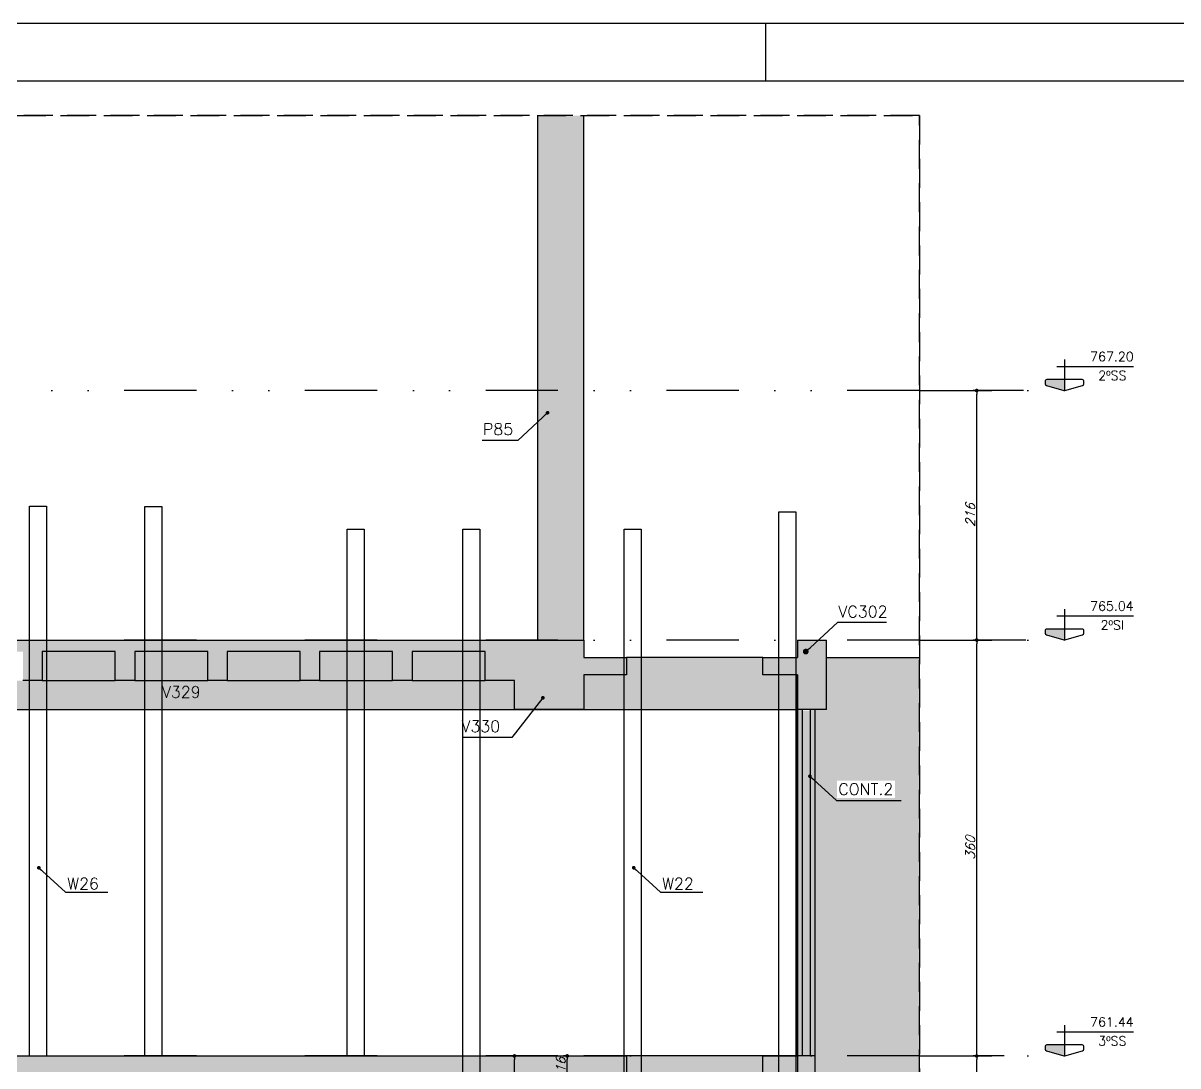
# Model space of a CAD drawing. Header units: millimetres. Extents: x 0 to 7795, y 0 to 4500.
# Drawn here: x 5303 to 6302, y 3597 to 4500 of the extents above; entities that cross this region are included whole.
import ezdxf
from ezdxf import colors
from ezdxf.entities.mleader import LeaderData, LeaderLine
from ezdxf.enums import TextEntityAlignment as Align
from ezdxf.math import Vec2, Vec3

# ---------------------------------------------------------------- set-up
doc = ezdxf.new("R2010")
doc.units = ezdxf.units.MM
doc.header["$LTSCALE"] = 50
doc.linetypes.add('DASHED', pattern=[0.75, 0.5, -0.25])
doc.linetypes.add('DIVIDE2', pattern=[0.625, 0.25, -0.125, 0, -0.125, 0, -0.125])
for name, color, linetype in [('F-AUX', 2, 'Continuous'), ('F-AUX-DET', 2, 'Continuous'), ('F-AUX-RED', 1, 'Continuous'), ('F-CORTE', 4, 'Continuous'), ('F-COTAS', 106, 'Continuous'), ('F-EIXOS-DET', 1, 'Continuous'), ('F-FUNDAÇÃO-VISTA', 253, 'Continuous'), ('F-LEADER', 1, 'Continuous'), ('F-MARGEM', 1, 'Continuous'), ('F-NÍVEL-VISTA', 2, 'Continuous'), ('F-SOLIDO-CORTE', 71, 'Continuous'), ('F-TEXTO', 6, 'Continuous'), ('F-TEXTO-YELLOW', 2, 'Continuous'), ('F-VISTA', 2, 'Continuous'), ('F-VISTA SÓLIDO 1', 254, 'Continuous'), ('F-VISTA SÓLIDO 3', 252, 'Continuous')]:
    doc.layers.add(name, color=color, linetype=linetype)
doc.styles.add('CP-TEXT-INCL', font='simplex.shx', dxfattribs={"oblique": 20})
doc.styles.add('MCP', font='simplex.shx')
doc.styles.get("Standard").update_dxf_attribs({"font": 'txt.shx'})
doc.dimstyles.new('CP-COTAS-50', dxfattribs={"dimscale": 0.64, "dimtxt": 12.5, "dimasz": 5, "dimexe": 5, "dimexo": 5, "dimgap": 2.5, "dimtad": 1, "dimdec": 1, "dimdsep": 46, "dimtxsty": 'CP-TEXT-INCL', "dimblk1": 'DOT', "dimblk2": 'DOT', "dimsah": 1, "dimcen": 9, "dimclrd": 256, "dimclre": 256, "dimclrt": 256, "dimadec": 0, "dimazin": 0, "dimtfac": 1, "dimtdec": 1, "dimtmove": 2, "dimatfit": 3, "dimldrblk": 'DOT', "dimfxl": 5, "dimtolj": 1, "dimarcsym": 0})

# ---------------------------------------------------------------- blocks, each defined once
blk = doc.blocks.new('_DOT')
at = {"color": 0, "linetype": 'ByBlock'}
blk.add_line((-0.5, 0), (-1, 0), dxfattribs=at)
at = {"color": 0, "linetype": 'ByBlock', "const_width": 0.5}
blk.add_lwpolyline([(-0.25, 0, 1), (0.25, 0, 1)], format="xyb", close=True, dxfattribs=at)
blk = doc.blocks.new('A0-2L_900')
at = {"layer": 'F-MARGEM', "color": 2}
blk.add_line((118.9, 90), (118.9, 89), dxfattribs=at)
blk.add_lwpolyline([(155.9, 0), (0, 0), (0, 90), (155.9, 90)], close=True, dxfattribs=at)
at = {"layer": 'F-MARGEM', "color": 7}
blk.add_lwpolyline([(2.5, 89), (154.9, 89), (154.9, 1), (2.5, 1)], close=True, dxfattribs=at)
blk = doc.blocks.new('*D99')
at = {"layer": 'DEFPOINTS', "color": 0, "transparency": 16777216}
for p in [(5727.81, 3605.95), (5744.14, 3605.95), (5744.14, 3299.95)]:
    blk.add_point(p, dxfattribs=at)
at = {"layer": 'F-COTAS', "lineweight": -2, "transparency": 16777216}
for p, q in [((5740.94, 3605.95), (5724.61, 3605.95)), ((5727.81, 3303.15), (5727.81, 3602.75)), ((5740.94, 3299.95), (5724.61, 3299.95))]:
    blk.add_line(p, q, dxfattribs=at)
at = {"layer": 'F-COTAS', "lineweight": -2, "transparency": 16777216, "xscale": 3.2, "yscale": 3.2, "zscale": 3.2}
for p, rotation in [((5727.81, 3605.95), 90), ((5727.81, 3299.95), 270)]:
    blk.add_blockref('_DOT', p, dxfattribs=dict(at, rotation=rotation))
at = {"layer": 'F-COTAS', "transparency": 16777216, "insert": (5722.21, 3452.95), "char_height": 8, "attachment_point": 5, "rotation": 90, "style": 'CP-TEXT-INCL'}
blk.add_mtext('\\A1;306', dxfattribs=at)
blk = doc.blocks.new('*D100')
at = {"layer": 'DEFPOINTS', "color": 0, "transparency": 16777216}
for p in [(5773.52, 3605.95), (5775.85, 3605.95), (5775.85, 3589.95)]:
    blk.add_point(p, dxfattribs=at)
at = {"layer": 'F-COTAS', "lineweight": -2, "transparency": 16777216}
for p, q in [((5772.65, 3605.95), (5770.32, 3605.95)), ((5773.52, 3593.15), (5773.52, 3602.75)), ((5772.65, 3589.95), (5770.32, 3589.95))]:
    blk.add_line(p, q, dxfattribs=at)
at = {"layer": 'F-COTAS', "lineweight": -2, "transparency": 16777216, "xscale": 3.2, "yscale": 3.2, "zscale": 3.2}
for p, rotation in [((5773.52, 3605.95), 90), ((5773.52, 3589.95), 270)]:
    blk.add_blockref('_DOT', p, dxfattribs=dict(at, rotation=rotation))
at = {"layer": 'F-COTAS', "transparency": 16777216, "insert": (5767.92, 3597.95), "char_height": 8, "attachment_point": 5, "rotation": 90, "style": 'CP-TEXT-INCL'}
blk.add_mtext('\\A1;16', dxfattribs=at)
blk = doc.blocks.new('Nível - Vista')
at = {"layer": 'F-NÍVEL-VISTA'}
blk.add_hatch(color=71, dxfattribs=at).paths.add_polyline_path([(0, 0.238), (-0.38, 0.238, 0.414214), (-0.42, 0.198), (-0.42, 0.148, 0.331206), (-0.391, 0.11), (-0.011, 0.002, 0.072993), (0, 0)])
at = {"layer": 'F-NÍVEL-VISTA', "color": 2}
for p, q in [((-0.168, 0.521), (1.493, 0.521)), ((0, 0.67), (0, 0))]:
    blk.add_line(p, q, dxfattribs=at)
blk.add_lwpolyline([(-0.011, 0.002, 0.146769), (0.011, 0.002), (0.391, 0.11, 0.331206), (0.42, 0.148), (0.42, 0.198, 0.414214), (0.38, 0.238), (-0.38, 0.238, 0.414214), (-0.42, 0.198), (-0.42, 0.148, 0.331206), (-0.391, 0.11), (-0.011, 0.002, 0.146769), (0.011, 0.002)], format="xyb", dxfattribs=at)
at = {"layer": 'F-TEXTO', "color": 3, "style": 'MCP'}
for tag, p in [('NÍVEL', (1.026, 0.636)), ('NÍVEL_DETALHE', (1.02, 0.186))]:
    blk.add_attdef(tag, text='', height=0.2, dxfattribs=at).set_placement(p, align=Align.CENTER)
blk = doc.blocks.new('*D101')
at = {"layer": 'DEFPOINTS', "color": 0, "transparency": 16777216}
for p in [(6127.88, 3605.95), (6154.9, 3605.95), (6142.01, 3299.95)]:
    blk.add_point(p, dxfattribs=at)
at = {"layer": 'F-COTAS', "lineweight": -2, "transparency": 16777216}
for p, q in [((6151.7, 3605.95), (6124.68, 3605.95)), ((6127.88, 3303.15), (6127.88, 3602.75)), ((6138.81, 3299.95), (6124.68, 3299.95))]:
    blk.add_line(p, q, dxfattribs=at)
at = {"layer": 'F-COTAS', "lineweight": -2, "transparency": 16777216, "xscale": 3.2, "yscale": 3.2, "zscale": 3.2}
for p, rotation in [((6127.88, 3605.95), 90), ((6127.88, 3299.95), 270)]:
    blk.add_blockref('_DOT', p, dxfattribs=dict(at, rotation=rotation))
at = {"layer": 'F-COTAS', "transparency": 16777216, "insert": (6122.28, 3452.95), "char_height": 8, "attachment_point": 5, "rotation": 90, "style": 'CP-TEXT-INCL'}
blk.add_mtext('\\A1;306', dxfattribs=at)
blk = doc.blocks.new('*D102')
at = {"layer": 'DEFPOINTS', "color": 0, "transparency": 16777216}
for p in [(6127.88, 3965.95), (6173.6, 3965.95), (6154.9, 3605.95)]:
    blk.add_point(p, dxfattribs=at)
at = {"layer": 'F-COTAS', "lineweight": -2, "transparency": 16777216}
for p, q in [((6170.4, 3965.95), (6124.68, 3965.95)), ((6127.88, 3609.15), (6127.88, 3962.75)), ((6151.7, 3605.95), (6124.68, 3605.95))]:
    blk.add_line(p, q, dxfattribs=at)
at = {"layer": 'F-COTAS', "lineweight": -2, "transparency": 16777216, "xscale": 3.2, "yscale": 3.2, "zscale": 3.2}
for p, rotation in [((6127.88, 3965.95), 90), ((6127.88, 3605.95), 270)]:
    blk.add_blockref('_DOT', p, dxfattribs=dict(at, rotation=rotation))
at = {"layer": 'F-COTAS', "transparency": 16777216, "insert": (6122.28, 3785.95), "char_height": 8, "attachment_point": 5, "rotation": 90, "style": 'CP-TEXT-INCL'}
blk.add_mtext('\\A1;360', dxfattribs=at)
blk = doc.blocks.new('*D103')
at = {"layer": 'DEFPOINTS', "color": 0, "transparency": 16777216}
for p in [(6127.88, 4181.95), (6171.62, 4181.95), (6173.6, 3965.95)]:
    blk.add_point(p, dxfattribs=at)
at = {"layer": 'F-COTAS', "lineweight": -2, "transparency": 16777216}
for p, q in [((6168.42, 4181.95), (6124.68, 4181.95)), ((6127.88, 3969.15), (6127.88, 4178.75)), ((6170.4, 3965.95), (6124.68, 3965.95))]:
    blk.add_line(p, q, dxfattribs=at)
at = {"layer": 'F-COTAS', "lineweight": -2, "transparency": 16777216, "xscale": 3.2, "yscale": 3.2, "zscale": 3.2}
for p, rotation in [((6127.88, 4181.95), 90), ((6127.88, 3965.95), 270)]:
    blk.add_blockref('_DOT', p, dxfattribs=dict(at, rotation=rotation))
at = {"layer": 'F-COTAS', "transparency": 16777216, "insert": (6122.28, 4073.95), "char_height": 8, "attachment_point": 5, "rotation": 90, "style": 'CP-TEXT-INCL'}
blk.add_mtext('\\A1;216', dxfattribs=at)

msp = doc.modelspace()

# ---------------------------------------------------------------- hatches: boundary and pattern name
at = {"layer": 'F-AUX'}
h = msp.add_hatch(dxfattribs=at)
h.set_pattern_fill('AR-CONC', color=1, scale=0.05)
h.set_pattern_definition([(50, (-565.0665, 107.151), (9.1092334, -0.796954), [0.9525, -10.4775]), (355, (-565.0665, 107.151), (-1.762171, 9.552842), [0.762, -8.382029]), (100.45144, (-564.307, 107.085), (7.347062, 8.755888), [0.8095, -8.904512]), (46.1842, (-565.067, 109.691), (13.553952, -2.102116), [1.42875, -15.71625]), (96.63556, (-563.937, 109.516), (11.870207, 12.371306), [1.21425, -13.35678]), (351.18415, (-565.067, 109.691), (11.870207, 12.371306), [1.142998, -12.572987]), (21, (-563.7965, 109.056), (7.5807196, -5.11326), [0.9525, -10.4775]), (326, (-563.7965, 109.056), (3.090101, 9.209398), [0.762, -8.382]), (71.45144, (-563.165, 108.63), (10.670821, 4.096138), [0.8095, -8.904497]), (37.5, (-565.0665, 107.1512), (0.1544302, 4.227752), [0, -8.2804, 0, -8.509, 0, -8.41375]), (7.5, (-565.0665, 107.151), (3.340983, 5.0090287), [0, -4.8514, 0, -8.0899, 0, -3.20675]), (327.5, (-567.8986, 107.1512), (6.7795298, -0.2864372), [0, -3.175, 0, -9.906, 0, -13.1445]), (317.5, (-569.1686, 107.151), (7.406459, 1.2713246), [0, -4.1275, 0, -6.5786, 0, -9.3345])])
h.paths.add_polyline_path([(5983.81, 3904.94), (5976.81, 3904.94), (5976.81, 3605.95), (5983.81, 3605.95)])
at = {"layer": 'F-AUX-DET'}
h = msp.add_hatch(dxfattribs=at)
h.set_pattern_fill('EARTH', color=252, scale=5, angle=45)
h.set_pattern_definition([(45, (0, -3807.676), (0, 44.90128), [31.75, -31.75]), (45, (-8.42, -3799.257), (0, 44.90128), [31.75, -31.75]), (45, (-16.838, -3790.838), (0, 44.90128), [31.75, -31.75]), (135, (-16.838, -3785.225), (-44.90128, 0), [31.75, -31.75]), (135, (-8.42, -3776.806), (-44.90128, 0), [31.75, -31.75]), (135, (0, -3768.387), (-44.90128, 0), [31.75, -31.75])])
h.paths.add_polyline_path([(3697.31, 3905.95), (3667.31, 3905.95), (3667.31, 3965.95), (3667.31, 4084.01), (3569.55, 4084.01), (3511.28, 3599.43), (3564.37, 3577.81), (3463.9, 3588.29), (3516.99, 3566.67), (3424.68, 2798.95), (3697.31, 2798.95)])
h.paths.add_polyline_path([(6078.39, 3950.95), (5997.81, 3950.95), (5997.81, 3905.95), (5987.81, 3905.95), (5987.81, 2973.95), (5997.81, 2973.95), (5997.81, 2933.95), (5987.81, 2933.95), (5987.81, 2798.95), (6078.39, 2798.95)])
h.paths.add_polyline_path([(3632.99, 3083.3), (3683.23, 3083.3), (3683.23, 3098.3), (3632.99, 3098.3)], flags=16)
h.paths.add_polyline_path([(3632.99, 3364.14), (3683.23, 3364.14), (3683.23, 3379.14), (3632.99, 3379.14)], flags=16)
h.paths.add_polyline_path([(3632.99, 3716.62), (3683.23, 3716.62), (3683.23, 3731.62), (3632.99, 3731.62)], flags=16)
h.paths.add_polyline_path([(6007.06, 3072.31), (6057.3, 3072.31), (6057.3, 3087.31), (6007.06, 3087.31)], flags=16)
h.paths.add_polyline_path([(6007.06, 3406.09), (6057.3, 3406.09), (6057.3, 3421.09), (6007.06, 3421.09)], flags=16)
h.paths.add_polyline_path([(6007.06, 3829.37), (6057.3, 3829.37), (6057.3, 3844.37), (6007.06, 3844.37)], flags=16)
h.paths.add_polyline_path([(4872.81, 2933.95), (4872.81, 2973.95), (5033.11, 2973.95), (5033.11, 2933.95)], flags=16)
h.paths.add_polyline_path([(5110.81, 2973.95), (5133.11, 2973.95), (5133.11, 2933.95), (5110.81, 2933.95), (5110.81, 2918.95), (5115.81, 2918.95), (5162.6, 2893.95), (5176.14, 2893.95), (5181.31, 2883.95), (5181.31, 2848.95), (4981.31, 2848.95), (4981.31, 2883.95), (4986.49, 2893.95), (5000.03, 2893.95), (5046.81, 2918.95), (5051.81, 2918.95), (5051.81, 2933.95), (5047.81, 2933.95), (5047.81, 2973.95), (5051.81, 2973.95), (5051.81, 2981.95), (3712.31, 2981.95), (3712.31, 2798.95), (5972.81, 2798.95), (5972.81, 2933.95), (5857.23, 2933.95), (5838.23, 2933.95), (5838.23, 2973.95), (5857.23, 2973.95), (5972.81, 2973.95), (5972.81, 2981.95), (5597.81, 2981.95), (5597.81, 2918.95), (5602.81, 2918.95), (5688.31, 2883.95), (5688.31, 2848.95), (5488.31, 2848.95), (5488.31, 2883.95), (5573.81, 2918.95), (5578.81, 2918.95), (5578.81, 2981.95), (5314.31, 2981.95), (5314.31, 2918.95), (5319.31, 2918.95), (5404.81, 2883.95), (5404.81, 2848.95), (5204.81, 2848.95), (5204.81, 2883.95), (5290.31, 2918.95), (5295.31, 2918.95), (5295.31, 2981.95), (5110.81, 2981.95)])
at = {"layer": 'F-SOLIDO-CORTE'}
h = msp.add_hatch(color=256, dxfattribs=at)
h.dxf.hatch_style = 1
h.paths.add_polyline_path([(5070.81, 3589.95), (5080.64, 3589.95), (5110.27, 3589.95), (5135.21, 3589.95), (5290.58, 3589.95), (5295.31, 3589.95), (5295.31, 3557.63), (5295.31, 3299.95), (5295.31, 3256.36), (5295.31, 3062.95), (5276.31, 3043.95), (5135.21, 3043.95), (5110.02, 3043.95), (5089.81, 3043.95), (5070.81, 3062.95), (5070.81, 3097.27), (5070.81, 3299.95), (5070.81, 3381.24)], flags=16)
h.paths.add_polyline_path([(4982.44, 3595.95), (4982.44, 3576.86), (4982.44, 3570.95), (4984.51, 3570.95), (4988.04, 3570.95), (4989.71, 3570.95), (5010.81, 3570.95), (5030.97, 3570.95), (5043.67, 3570.95), (5045.44, 3570.95), (5051.81, 3570.95), (5051.81, 3524.65), (5051.81, 3299.95), (5035.4, 3299.95), (5030.97, 3299.95), (4835.03, 3299.95), (4486.28, 3299.95), (4471.97, 3299.95), (4453.44, 3299.95), (4434.9, 3299.95), (4423.9, 3299.95), (4422.17, 3299.95), (4416.58, 3299.95), (4396.42, 3299.95), (4388.5, 3299.95), (4378.32, 3299.95), (4367.83, 3299.95), (4359.05, 3299.95), (4353.46, 3299.95), (4132.31, 3299.95), (4116.6, 3299.95), (3784.58, 3299.95), (3780.38, 3299.95), (3744.15, 3299.95), (3720.21, 3299.95), (3712.31, 3299.95), (3712.31, 3381.24), (3712.31, 3570.95), (3720.21, 3570.95), (3744.15, 3570.95), (3759.81, 3570.95), (3796.66, 3570.95), (3799.19, 3570.95), (3799.19, 3590.03), (3799.19, 3595.95), (3862.44, 3595.95), (3862.44, 3576.86), (3862.44, 3570.95), (3873.94, 3570.95), (3879.19, 3570.95), (3879.19, 3590.03), (3879.19, 3595.95), (3942.44, 3595.95), (3942.44, 3576.86), (3942.44, 3570.95), (3944.73, 3570.95), (3956.97, 3570.95), (3959.19, 3570.95), (3959.19, 3590.03), (3959.19, 3595.95), (4022.44, 3595.95), (4022.44, 3576.86), (4022.44, 3570.95), (4024.01, 3570.95), (4033.94, 3570.95), (4036.97, 3570.95), (4039.19, 3570.95), (4039.19, 3590.03), (4039.19, 3595.95), (4102.44, 3595.95), (4102.44, 3576.86), (4102.44, 3570.95), (4104.05, 3570.95), (4113.94, 3570.95), (4116.97, 3570.95), (4119.19, 3570.95), (4119.19, 3590.03), (4119.19, 3595.95), (4132.31, 3595.95), (4182.44, 3595.95), (4182.44, 3576.86), (4182.44, 3570.95), (4184.76, 3570.95), (4188.67, 3570.95), (4193.34, 3570.95), (4196.97, 3570.95), (4199.19, 3570.95), (4199.19, 3590.03), (4199.19, 3595.95), (4262.44, 3595.95), (4262.44, 3576.86), (4262.44, 3570.95), (4264.18, 3570.95), (4268.86, 3570.95), (4279.19, 3570.95), (4279.19, 3590.03), (4279.19, 3595.95), (4342.44, 3595.95), (4342.44, 3576.86), (4342.44, 3570.95), (4345.55, 3570.95), (4347.45, 3570.95), (4353.46, 3570.95), (4359.19, 3570.95), (4359.19, 3590.03), (4359.19, 3595.95), (4367.83, 3595.95), (4378.32, 3595.95), (4388.5, 3595.95), (4396.42, 3595.95), (4416.58, 3595.95), (4422.44, 3595.95), (4422.44, 3576.86), (4422.44, 3570.95), (4425.32, 3570.95), (4426.89, 3570.95), (4428.67, 3570.95), (4439.19, 3570.95), (4439.19, 3590.03), (4439.19, 3595.95), (4453.44, 3595.95), (4471.97, 3595.95), (4486.28, 3595.95), (4502.44, 3595.95), (4502.44, 3576.86), (4502.44, 3570.95), (4504.35, 3570.95), (4505.85, 3570.95), (4508.67, 3570.95), (4519.19, 3570.95), (4519.19, 3590.03), (4519.19, 3595.95), (4582.44, 3595.95), (4582.44, 3576.86), (4582.44, 3570.95), (4584.89, 3570.95), (4599.19, 3570.95), (4599.19, 3590.03), (4599.19, 3595.95), (4662.44, 3595.95), (4662.44, 3576.86), (4662.44, 3570.95), (4664.42, 3570.95), (4679.19, 3570.95), (4679.19, 3590.03), (4679.19, 3595.95), (4742.44, 3595.95), (4742.44, 3576.86), (4742.44, 3570.95), (4744.42, 3570.95), (4759.19, 3570.95), (4759.19, 3590.03), (4759.19, 3595.95), (4822.44, 3595.95), (4822.44, 3576.86), (4822.44, 3570.95), (4824.51, 3570.95), (4839.19, 3570.95), (4839.19, 3590.03), (4839.19, 3595.95), (4902.44, 3595.95), (4902.44, 3576.86), (4902.44, 3570.95), (4904.42, 3570.95), (4919.19, 3570.95), (4919.19, 3590.03), (4919.19, 3595.95)], flags=16)
h.paths.add_polyline_path([(5314.31, 3589.95), (5324.89, 3589.95), (5327.59, 3589.95), (5404.81, 3589.95), (5431.36, 3589.95), (5578.81, 3589.95), (5578.81, 3563.15), (5578.81, 3299.95), (5578.81, 3261.34), (5578.81, 3062.95), (5559.81, 3043.95), (5552.26, 3043.95), (5475.05, 3043.95), (5461.77, 3043.95), (5333.31, 3043.95), (5314.31, 3062.95), (5314.31, 3067.53), (5314.31, 3299.95), (5314.31, 3348.27)], flags=16)
h.paths.add_polyline_path([(3712.31, 3605.95), (3712.31, 3264.95), (3744.15, 3264.95), (3759.81, 3264.95), (3791.92, 3264.95), (3799.19, 3264.95), (3799.19, 3284.03), (3799.19, 3289.95), (3862.44, 3289.95), (3862.44, 3270.86), (3862.44, 3264.95), (3869.97, 3264.95), (3879.19, 3264.95), (3879.19, 3284.03), (3879.19, 3289.95), (3942.44, 3289.95), (3942.44, 3270.86), (3942.44, 3264.95), (3943.94, 3264.95), (3959.19, 3264.95), (3959.19, 3284.03), (3959.19, 3289.95), (4022.44, 3289.95), (4022.44, 3270.86), (4022.44, 3264.95), (4023.95, 3264.95), (4039.19, 3264.95), (4039.19, 3284.03), (4039.19, 3289.95), (4102.44, 3289.95), (4102.44, 3270.86), (4102.44, 3264.95), (4104.01, 3264.95), (4119.19, 3264.95), (4119.19, 3284.03), (4119.19, 3289.95), (4132.31, 3289.95), (4182.44, 3289.95), (4182.44, 3270.86), (4182.44, 3264.95), (4183.95, 3264.95), (4199.19, 3264.95), (4199.19, 3284.03), (4199.19, 3289.95), (4262.44, 3289.95), (4262.44, 3270.86), (4262.44, 3264.95), (4264.01, 3264.95), (4279.19, 3264.95), (4279.19, 3284.03), (4279.19, 3289.95), (4342.44, 3289.95), (4342.44, 3270.86), (4342.44, 3264.95), (4344.88, 3264.95), (4347.45, 3264.95), (4353.46, 3264.95), (4359.19, 3264.95), (4359.19, 3284.03), (4359.19, 3289.95), (4367.83, 3289.95), (4378.32, 3289.95), (4388.5, 3289.95), (4396.42, 3289.95), (4416.58, 3289.95), (4422.44, 3289.95), (4422.44, 3270.86), (4422.44, 3264.95), (4425.32, 3264.95), (4433.77, 3264.95), (4439.19, 3264.95), (4439.19, 3284.03), (4439.19, 3289.95), (4453.44, 3289.95), (4471.97, 3289.95), (4486.28, 3289.95), (4502.44, 3289.95), (4502.44, 3270.86), (4502.44, 3264.95), (4504.26, 3264.95), (4519.19, 3264.95), (4519.19, 3284.03), (4519.19, 3289.95), (4582.44, 3289.95), (4582.44, 3270.86), (4582.44, 3264.95), (4584.13, 3264.95), (4599.19, 3264.95), (4599.19, 3284.03), (4599.19, 3289.95), (4662.44, 3289.95), (4662.44, 3270.86), (4662.44, 3264.95), (4664.13, 3264.95), (4679.19, 3264.95), (4679.19, 3284.03), (4679.19, 3289.95), (4742.44, 3289.95), (4742.44, 3270.86), (4742.44, 3264.95), (4744.01, 3264.95), (4759.19, 3264.95), (4759.19, 3284.03), (4759.19, 3289.95), (4822.44, 3289.95), (4822.44, 3270.86), (4822.44, 3264.95), (4824.07, 3264.95), (4839.19, 3264.95), (4839.19, 3284.03), (4839.19, 3289.95), (4902.44, 3289.95), (4902.44, 3270.86), (4902.46, 3264.95), (4904.27, 3264.95), (4919.19, 3264.95), (4919.19, 3284.03), (4919.19, 3289.95), (4982.44, 3289.95), (4982.44, 3270.86), (4982.44, 3264.95), (4984.27, 3264.95), (4987.28, 3264.95), (4989.71, 3264.95), (5010.81, 3264.95), (5030.97, 3264.95), (5035.4, 3264.95), (5051.81, 3264.95), (5051.81, 3226.62), (5051.81, 3023.95), (5065.77, 3023.95), (5070.81, 3023.95), (5080.64, 3023.95), (5110.27, 3023.95), (5135.21, 3023.95), (5290.58, 3023.95), (5295.31, 3023.95), (5311.31, 3023.95), (5314.31, 3023.95), (5461.77, 3023.95), (5475.05, 3023.95), (5552.26, 3023.95), (5578.81, 3023.95), (5597.81, 3023.95), (5597.81, 3062.55), (5597.81, 3283.95), (5615.51, 3283.95), (5624.1, 3283.95), (5643.08, 3283.95), (5815.94, 3283.95), (5824.81, 3283.95), (5824.81, 3286.18), (5824.81, 3299.95), (5815.94, 3299.95), (5643.08, 3299.95), (5624.1, 3299.95), (5615.51, 3299.95), (5597.81, 3299.95), (5597.81, 3342.74), (5597.81, 3589.95), (5615.51, 3589.95), (5624.1, 3589.95), (5643.08, 3589.95), (5815.94, 3589.95), (5818.84, 3589.95), (5824.81, 3589.95), (5824.81, 3592.18), (5824.81, 3605.95), (5818.84, 3605.95), (5815.94, 3605.95), (5643.08, 3605.95), (5624.1, 3605.95), (5615.51, 3605.95), (5597.81, 3605.95), (5595.16, 3605.95), (5578.81, 3605.95), (5431.36, 3605.95), (5404.81, 3605.95), (5327.59, 3605.95), (5324.89, 3605.95), (5314.31, 3605.95), (5311.31, 3605.95), (5295.31, 3605.95), (5290.58, 3605.95), (5135.21, 3605.95), (5110.02, 3605.95), (5080.64, 3605.95), (5070.81, 3605.95), (5065.77, 3605.95), (5051.81, 3605.95), (5043.67, 3605.95), (5030.97, 3605.95), (4835.03, 3605.95), (4486.28, 3605.95), (4471.97, 3605.95), (4453.44, 3605.95), (4434.9, 3605.95), (4422.17, 3605.95), (4416.58, 3605.95), (4396.42, 3605.95), (4388.5, 3605.95), (4378.32, 3605.95), (4367.83, 3605.95), (4359.05, 3605.95), (4353.46, 3605.95), (4132.31, 3605.95), (4116.6, 3605.95), (3784.58, 3605.95), (3780.38, 3605.95), (3744.15, 3605.95)])
h.paths.add_polyline_path([(3712.31, 3965.95), (3712.31, 3930.95), (3741.54, 3930.95), (3799.19, 3930.95), (3799.19, 3950.04), (3799.19, 3955.95), (3862.44, 3955.95), (3862.44, 3936.86), (3862.44, 3930.95), (3872.06, 3930.95), (3879.19, 3930.95), (3879.19, 3950.04), (3879.19, 3955.95), (3942.44, 3955.95), (3942.44, 3936.86), (3942.44, 3930.95), (3955.87, 3930.95), (3959.19, 3930.95), (3959.19, 3950.04), (3959.19, 3955.95), (4022.44, 3955.95), (4022.44, 3936.86), (4022.44, 3930.95), (4029.25, 3930.95), (4032.06, 3930.95), (4035.87, 3930.95), (4039.19, 3930.95), (4039.19, 3950.04), (4039.19, 3955.95), (4056.02, 3955.95), (4073.05, 3955.95), (4088.36, 3955.95), (4102.44, 3955.95), (4102.44, 3936.86), (4102.44, 3930.95), (4112.06, 3930.95), (4115.87, 3930.95), (4119.19, 3930.95), (4119.19, 3950.04), (4119.19, 3955.95), (4182.44, 3955.95), (4182.44, 3936.86), (4182.44, 3930.95), (4184.72, 3930.95), (4199.19, 3930.95), (4199.19, 3950.04), (4199.19, 3955.95), (4262.44, 3955.95), (4262.44, 3936.86), (4262.44, 3930.95), (4267.69, 3930.95), (4279.19, 3930.95), (4279.19, 3950.04), (4279.19, 3955.95), (4342.44, 3955.95), (4342.44, 3936.86), (4342.44, 3930.95), (4346.33, 3930.95), (4349.81, 3930.95), (4357.81, 3930.95), (4357.81, 3905.95), (4363.18, 3905.95), (4370.51, 3905.95), (4379.43, 3905.95), (4388.12, 3905.95), (4405.11, 3905.95), (4413.64, 3905.95), (4417.81, 3905.95), (4417.81, 3930.95), (4421.74, 3930.95), (4425.42, 3930.95), (4439.19, 3930.95), (4439.19, 3950.04), (4439.19, 3955.95), (4444.22, 3955.95), (4468.74, 3955.95), (4502.44, 3955.95), (4502.44, 3936.86), (4502.44, 3930.95), (4504.54, 3930.95), (4506.91, 3930.95), (4519.19, 3930.95), (4519.19, 3950.04), (4519.19, 3955.95), (4582.44, 3955.95), (4582.44, 3936.86), (4582.44, 3930.95), (4584.04, 3930.95), (4599.19, 3930.95), (4599.19, 3950.04), (4599.19, 3955.95), (4662.44, 3955.95), (4662.44, 3936.86), (4662.44, 3930.95), (4679.19, 3930.95), (4679.19, 3950.04), (4679.19, 3955.95), (4742.44, 3955.95), (4742.44, 3936.86), (4742.44, 3930.95), (4759.19, 3930.95), (4759.19, 3950.04), (4759.19, 3955.95), (4764.14, 3955.95), (4822.44, 3955.95), (4822.44, 3936.86), (4822.44, 3930.95), (4839.19, 3930.95), (4839.19, 3950.04), (4839.19, 3955.95), (4902.44, 3955.95), (4902.44, 3936.86), (4902.44, 3930.95), (4905.89, 3930.95), (4919.19, 3930.95), (4919.19, 3950.04), (4919.19, 3955.95), (4982.44, 3955.95), (4982.44, 3936.86), (4982.44, 3930.95), (4986.91, 3930.95), (5002.3, 3930.95), (5004.8, 3930.95), (5033.88, 3930.95), (5037.81, 3930.95), (5037.81, 3905.95), (5043.18, 3905.95), (5050.51, 3905.95), (5059.43, 3905.95), (5068.12, 3905.95), (5085.11, 3905.95), (5093.64, 3905.95), (5097.81, 3905.95), (5097.81, 3930.95), (5103.22, 3930.95), (5113.69, 3930.95), (5154.71, 3930.95), (5159.19, 3930.95), (5159.19, 3950.04), (5159.19, 3955.95), (5196.23, 3955.95), (5222.44, 3955.95), (5222.44, 3936.86), (5222.44, 3930.95), (5239.19, 3930.95), (5239.19, 3950.04), (5239.19, 3955.95), (5302.44, 3955.95), (5302.44, 3936.86), (5302.44, 3930.95), (5319.19, 3930.95), (5319.19, 3950.04), (5319.19, 3955.95), (5382.44, 3955.95), (5382.44, 3936.86), (5382.44, 3930.95), (5399.19, 3930.95), (5399.19, 3950.04), (5399.19, 3955.95), (5462.44, 3955.95), (5462.44, 3936.86), (5462.44, 3930.95), (5479.19, 3930.95), (5479.19, 3950.04), (5479.19, 3955.95), (5542.44, 3955.95), (5542.44, 3936.86), (5542.44, 3930.95), (5544.14, 3930.95), (5559.19, 3930.95), (5559.19, 3950.04), (5559.19, 3955.95), (5622.44, 3955.95), (5622.44, 3936.86), (5622.44, 3930.95), (5624.14, 3930.95), (5639.19, 3930.95), (5639.19, 3950.04), (5639.19, 3955.95), (5702.44, 3955.95), (5702.44, 3936.86), (5702.44, 3930.95), (5705.16, 3930.95), (5715.3, 3930.95), (5727.81, 3930.95), (5727.81, 3905.95), (5773.49, 3905.95), (5787.81, 3905.95), (5787.81, 3920.28), (5787.81, 3935.95), (5792.99, 3935.95), (5824.81, 3935.95), (5824.81, 3938.05), (5824.81, 3950.95), (5792.99, 3950.95), (5787.81, 3950.95), (5787.81, 3965.95), (5773.49, 3965.95), (5727.81, 3965.95), (5481.27, 3965.95), (5469.09, 3965.95), (5196.23, 3965.95), (5109.88, 3965.95), (5106.77, 3965.95), (5101.74, 3965.95), (5097.81, 3965.95), (5092.44, 3965.95), (5085.11, 3965.95), (5068.12, 3965.95), (5059.43, 3965.95), (5050.51, 3965.95), (5043.18, 3965.95), (5037.81, 3965.95), (5033.88, 3965.95), (4764.14, 3965.95), (4747.73, 3965.95), (4468.06, 3965.95), (4444.22, 3965.95), (4441.1, 3965.95), (4421.74, 3965.95), (4417.81, 3965.95), (4412.44, 3965.95), (4405.11, 3965.95), (4388.12, 3965.95), (4379.43, 3965.95), (4370.51, 3965.95), (4363.18, 3965.95), (4357.81, 3965.95), (4088.36, 3965.95), (4073.05, 3965.95), (4056.02, 3965.95), (3862.51, 3965.95), (3799.63, 3965.95)])
h = msp.add_hatch(color=256, dxfattribs=at)
h.dxf.hatch_style = 1
h.paths.add_polyline_path([(5997.81, 3965.95), (5972.81, 3965.95), (5972.81, 3950.95), (5947.35, 3950.95), (5942.81, 3950.95), (5942.81, 3948.85), (5942.81, 3935.95), (5947.35, 3935.95), (5972.81, 3935.95), (5972.81, 3905.95), (5997.81, 3905.95)])
h = msp.add_hatch(color=256, dxfattribs=at)
h.dxf.hatch_style = 1
h.paths.add_polyline_path([(5976.81, 3920.95), (5972.81, 3920.95), (5972.81, 3605.95), (5976.81, 3605.95)])
h = msp.add_hatch(color=256, dxfattribs=at)
h.dxf.hatch_style = 1
h.paths.add_polyline_path([(5987.81, 3920.95), (5983.81, 3920.95), (5983.81, 3605.95), (5987.81, 3605.95)])
h = msp.add_hatch(color=256, dxfattribs=at)
h.dxf.hatch_style = 1
h.paths.add_polyline_path([(5972.81, 3605.95), (5947.35, 3605.95), (5942.81, 3605.95), (5942.81, 3601.05), (5942.81, 3570.95), (5947.35, 3570.95), (5972.81, 3570.95)])
h = msp.add_hatch(color=256, dxfattribs=at)
h.dxf.hatch_style = 1
h.paths.add_polyline_path([(5987.81, 3605.95), (5972.81, 3605.95), (5972.81, 3553.95), (5976.81, 3553.95), (5987.81, 3553.95)])
at = {"layer": 'F-VISTA SÓLIDO 1'}
h = msp.add_hatch(color=256, dxfattribs=at)
h.dxf.hatch_style = 1
h.paths.add_polyline_path([(5787.81, 4420), (5747.81, 4420), (5747.81, 4181.95), (5747.81, 3965.95), (5773.49, 3965.95), (5787.81, 3965.95), (5787.81, 4181.95)])
h = msp.add_hatch(color=256, dxfattribs=at)
h.dxf.hatch_style = 1
h.paths.add_polyline_path([(5942.81, 3948.85), (5942.81, 3950.95), (5824.81, 3950.95), (5824.81, 3938.05), (5824.81, 3935.95), (5792.99, 3935.95), (5787.81, 3935.95), (5787.81, 3930.95), (5972.81, 3930.95), (5972.81, 3935.95), (5947.35, 3935.95), (5942.81, 3935.95)])
h = msp.add_hatch(color=256, dxfattribs=at)
h.dxf.hatch_style = 1
h.paths.add_polyline_path([(5727.81, 3930.95), (5097.81, 3930.95), (5097.81, 3905.95), (5727.81, 3905.95)])
h = msp.add_hatch(color=256, dxfattribs=at)
h.dxf.hatch_style = 1
h.paths.add_polyline_path([(5972.81, 3930.95), (5787.81, 3930.95), (5787.81, 3920.28), (5787.81, 3905.95), (5972.81, 3905.95)])
at = {"layer": 'F-VISTA SÓLIDO 3'}
h = msp.add_hatch(color=256, dxfattribs=at)
h.dxf.hatch_style = 1
h.paths.add_polyline_path([(5382.44, 3936.86), (5382.44, 3955.95), (5319.19, 3955.95), (5319.19, 3950.04), (5319.19, 3930.95), (5382.44, 3930.95)])
h = msp.add_hatch(color=256, dxfattribs=at)
h.dxf.hatch_style = 1
h.paths.add_polyline_path([(5462.44, 3955.95), (5399.19, 3955.95), (5399.19, 3950.04), (5399.19, 3930.95), (5462.44, 3930.95), (5462.44, 3936.86)])
h = msp.add_hatch(color=256, dxfattribs=at)
h.dxf.hatch_style = 1
h.paths.add_polyline_path([(5542.44, 3955.95), (5479.19, 3955.95), (5479.19, 3950.04), (5479.19, 3930.95), (5542.44, 3930.95), (5542.44, 3936.86)])
h = msp.add_hatch(color=256, dxfattribs=at)
h.dxf.hatch_style = 1
h.paths.add_polyline_path([(5622.44, 3955.95), (5559.19, 3955.95), (5559.19, 3950.04), (5559.19, 3930.95), (5622.44, 3930.95), (5622.44, 3936.86)])
h = msp.add_hatch(color=256, dxfattribs=at)
h.dxf.hatch_style = 1
h.paths.add_polyline_path([(5702.44, 3955.95), (5639.19, 3955.95), (5639.19, 3950.04), (5639.19, 3930.95), (5702.44, 3930.95), (5702.44, 3936.86)])
h = msp.add_hatch(color=256, dxfattribs=at)
h.dxf.hatch_style = 1
h.paths.add_polyline_path([(5942.81, 3601.05), (5942.81, 3605.95), (5824.81, 3605.95), (5824.81, 3592.18), (5824.81, 3589.95), (5818.84, 3589.95), (5815.94, 3589.95), (5643.08, 3589.95), (5624.1, 3589.95), (5615.51, 3589.95), (5597.81, 3589.95), (5597.81, 3570.95), (5727.81, 3570.95), (5734.68, 3570.95), (5787.81, 3570.95), (5808.97, 3570.95), (5942.81, 3570.95)])

# ---------------------------------------------------------------- linework, layer by layer
at = {"color": 1, "linetype": 'DASHED'}
msp.add_lwpolyline([(3609.94, 4420), (6078.39, 4420), (6078.39, 2798.95), (3424.68, 2798.95), (3516.99, 3566.67), (3463.9, 3588.29), (3564.37, 3577.81), (3511.28, 3599.43)], close=True, dxfattribs=at)
msp.add_lwpolyline([(6078.39, 2798.95), (6078.39, 4420), (3609.94, 4420)], dxfattribs=at)
at = {"layer": 'F-CORTE'}
for p, q in [((5972.81, 3965.95), (5972.81, 3950.95)), ((5972.81, 3965.95), (5997.81, 3965.95)), ((5972.81, 3935.95), (5972.81, 3299.95)), ((5997.81, 3905.95), (5972.81, 3905.95)), ((5976.81, 3905.95), (5976.81, 3605.95)), ((5983.81, 3905.95), (5983.81, 3605.95)), ((5987.81, 3905.95), (5987.81, 2973.95)), ((5987.81, 3605.95), (5972.81, 3605.95))]:
    msp.add_line(p, q, dxfattribs=at)
for points in [[(5196.23, 3965.95), (5469.09, 3965.95), (5481.27, 3965.95), (5727.81, 3965.95), (5773.49, 3965.95), (5787.81, 3965.95), (5787.81, 3950.95), (5792.99, 3950.95), (5824.81, 3950.95), (5824.81, 3938.05), (5824.81, 3935.95), (5792.99, 3935.95), (5787.81, 3935.95), (5787.81, 3920.28), (5787.81, 3905.95), (5773.49, 3905.95), (5727.81, 3905.95), (5727.81, 3930.95), (5715.3, 3930.95), (5705.16, 3930.95), (5702.44, 3930.95), (5702.44, 3936.86), (5702.44, 3955.95), (5639.19, 3955.95), (5639.19, 3950.04), (5639.19, 3930.95), (5624.14, 3930.95), (5622.44, 3930.95), (5622.44, 3936.86), (5622.44, 3955.95), (5559.19, 3955.95), (5559.19, 3950.04), (5559.19, 3930.95), (5544.14, 3930.95), (5542.44, 3930.95), (5542.44, 3936.86), (5542.44, 3955.95), (5479.19, 3955.95), (5479.19, 3950.04), (5479.19, 3930.95), (5463.73, 3930.95), (5462.44, 3930.95), (5462.44, 3936.86), (5462.44, 3955.95), (5399.19, 3955.95), (5399.19, 3950.04), (5399.19, 3930.95), (5383.67, 3930.95), (5382.44, 3930.95), (5382.44, 3936.86), (5382.44, 3955.95), (5319.19, 3955.95), (5319.19, 3950.04), (5319.19, 3930.95), (5303.85, 3930.95), (5303.67, 3930.95), (5303.09, 3930.95), (5302.44, 3930.95)], [(5997.81, 3905.95), (5997.81, 3965.95)], [(5942.81, 3570.95), (5942.81, 3601.05), (5942.81, 3605.95), (5947.35, 3605.95), (5972.81, 3605.95), (5972.81, 3898.78), (5972.81, 3935.95), (5947.35, 3935.95), (5942.81, 3935.95), (5942.81, 3948.85), (5942.81, 3950.95), (5947.35, 3950.95), (5972.81, 3950.95)], [(5295.31, 3605.95), (5311.31, 3605.95), (5314.31, 3605.95), (5324.89, 3605.95), (5327.59, 3605.95), (5404.81, 3605.95), (5431.36, 3605.95), (5578.81, 3605.95), (5595.16, 3605.95), (5597.81, 3605.95), (5615.51, 3605.95), (5624.1, 3605.95), (5643.08, 3605.95), (5815.94, 3605.95), (5818.84, 3605.95), (5824.81, 3605.95), (5824.81, 3592.18)]]:
    msp.add_lwpolyline(points, dxfattribs=at)
at = {"layer": 'F-EIXOS-DET', "color": 1, "linetype": 'DIVIDE2', "ltscale": 5}
for p, q in [((6078.39, 4181.95), (3581.32, 4181.95)), ((6078.39, 3965.95), (3555.35, 3965.95)), ((6078.39, 3605.95), (3512.07, 3605.95))]:
    msp.add_line(p, q, dxfattribs=at)
at = {"layer": 'F-EIXOS-DET', "linetype": 'DIVIDE2', "ltscale": 5}
for points in [[(6078.39, 4181.95), (6226.35, 4181.95)], [(6078.39, 3965.95), (6226.35, 3965.95)], [(6078.39, 3605.95), (6226.35, 3605.95)]]:
    msp.add_lwpolyline(points, dxfattribs=at)
at = {"layer": 'F-FUNDAÇÃO-VISTA'}
for p, q in [((5308.11, 4081.95), (5322.81, 4081.95)), ((5308.11, 3605.95), (5308.11, 4081.95)), ((5322.81, 4081.95), (5322.81, 3605.95)), ((5408.11, 4081.56), (5422.81, 4081.56)), ((5408.11, 3605.95), (5408.11, 4081.56)), ((5422.81, 4081.56), (5422.81, 3605.95)), ((5583.11, 4061.95), (5597.81, 4061.95)), ((5583.11, 3605.95), (5583.11, 4061.95)), ((5597.81, 4061.95), (5597.81, 3605.95))]:
    msp.add_line(p, q, dxfattribs=at)
for points in [[(5956.76, 2798.95), (5956.76, 4076.95), (5971.46, 4076.95), (5971.46, 2798.95)], [(5683.11, 2798.95), (5683.11, 4061.95), (5697.81, 4061.95), (5697.81, 2798.95)], [(5822.93, 2798.95), (5822.93, 4061.95), (5837.63, 4061.95), (5837.63, 2798.95)]]:
    msp.add_lwpolyline(points, dxfattribs=at)
at = {"layer": 'F-VISTA', "linetype": 'Continuous'}
for p, q in [((5747.81, 4420), (5747.81, 4181.95)), ((5787.81, 4181.95), (5787.81, 4420)), ((5747.81, 4181.95), (5747.81, 3965.95)), ((5787.81, 3965.95), (5787.81, 4181.95)), ((5942.81, 3950.95), (5824.81, 3950.95)), ((5319.19, 3930.95), (5382.44, 3930.95)), ((5399.19, 3930.95), (5462.44, 3930.95)), ((5479.19, 3930.95), (5542.44, 3930.95)), ((5559.19, 3930.95), (5622.44, 3930.95)), ((5639.19, 3930.95), (5702.44, 3930.95)), ((5097.81, 3905.95), (5727.81, 3905.95)), ((5727.81, 3905.95), (5972.81, 3905.95)), ((5972.81, 3605.95), (5787.81, 3605.95)), ((5942.81, 3605.95), (5824.81, 3605.95))]:
    msp.add_line(p, q, dxfattribs=at)
at = {"layer": 'F-VISTA', "color": 3, "linetype": 'Continuous'}
msp.add_line((5997.81, 3950.95), (6078.39, 3950.95), dxfattribs=at)

# ---------------------------------------------------------------- block references
at = {"layer": 'F-MARGEM', "xscale": 50, "yscale": 50, "zscale": 50}
msp.add_blockref('A0-2L_900', (0, 0), dxfattribs=at)
at = {"layer": 'F-NÍVEL-VISTA', "linetype": 'Continuous', "xscale": 40, "yscale": 40, "zscale": 40}
for p, values in [((6203.85, 4181.95), {'NÍVEL': '767.20'}), ((6203.85, 3965.95), {'NÍVEL': '765.04'}), ((6203.85, 3605.95), {'NÍVEL': '761.44'})]:
    msp.add_blockref('Nível - Vista', p, dxfattribs=at).add_auto_attribs(values)

# ---------------------------------------------------------------- texts
at = {"layer": 'F-TEXTO', "color": 3, "style": 'MCP'}
for s, p in [('2ºSS', (6245.25, 4190.96)), ('2ºSI', (6245.25, 3974.96)), ('3ºSS', (6245.25, 3614.96))]:
    msp.add_text(s, height=8, dxfattribs=at).set_placement(p, align=Align.CENTER)
at = {"layer": 'F-TEXTO-YELLOW', "style": 'MCP'}
for s, p in [('P85', (5700.58, 4143.46)), ('VC302', (6008.26, 3985.57)), ('V329', (5422.81, 3915.95)), ('V330', (5682.03, 3886.37)), ('CONT.2', (6008.14, 3831.87)), ('W26', (5340.81, 3750)), ('W22', (5855.63, 3750))]:
    msp.add_text(s, height=10, dxfattribs=at).set_placement(p)

# ---------------------------------------------------------------- dimensions: what is measured, and where the dimension line sits
at = {"layer": 'F-COTAS'}
for base, p1, p2, picture, middle in [((6127.88, 4181.95), (6173.6, 3965.95), (6171.62, 4181.95), '*D103', (6122.28, 4073.95)), ((6127.88, 3965.95), (6154.9, 3605.95), (6173.6, 3965.95), '*D102', (6122.28, 3785.95)), ((5727.81, 3605.95), (5744.14, 3299.95), (5744.14, 3605.95), '*D99', (5722.21, 3452.95)), ((5773.52, 3605.95), (5775.85, 3589.95), (5775.85, 3605.95), '*D100', (5767.92, 3597.95)), ((6127.88, 3605.95), (6142.01, 3299.95), (6154.9, 3605.95), '*D101', (6122.28, 3452.95))]:
    dim = msp.add_linear_dim(base=base, p1=p1, p2=p2, angle=90, dimstyle='CP-COTAS-50', dxfattribs=at)
    dim.commit()
    dim.dimension.update_dxf_attribs({"geometry": picture, "text_midpoint": middle})

# ---------------------------------------------------------------- leaders
at = {"layer": 'F-AUX-RED'}
ml = msp.add_multileader_mtext('Standard', dxfattribs=at)
ml.set_content('', color=256)
ml.set_leader_properties()
ml.set_arrow_properties(name='DOT')
ml.build(insert=Vec2(0, 0))
ml.multileader.update_dxf_attribs({"text_right_attachment_type": 6, "text_top_attachment_type": 0, "text_bottom_attachment_type": 0, "dogleg_length": 0.36, "arrow_head_size": 5})
ctx = ml.context
ctx.base_point, ctx.char_height, ctx.arrow_head_size, ctx.landing_gap_size, ctx.plane_origin = Vec3(6049.86, 3981.31), 0.18, 5, 0.09, Vec3(5992.75, 4012.41)
ctx.right_attachment = 6
notes = []
notes.append((ctx, [(0, (1, 1, 0), (6007.6, 3981.31), (1, 0), 42.26, [(0, [(5979.93, 3955.97)], 256, [])])]))
ctx.mtext.insert, ctx.mtext.flow_direction = Vec3(6049.95, 3981.4), 5
at = {"layer": 'F-LEADER'}
for points in [[(5756.51, 4162.74), (5730.85, 4138.67), (5699.98, 4138.67)], [(5752.45, 3915.96), (5725.7, 3881.57), (5683, 3881.57)], [(5983.56, 3848.08), (6006.69, 3827.08), (6062.41, 3827.08)], [(5316.23, 3768.86), (5339.36, 3747.86), (5376.06, 3747.86)], [(5831.05, 3768.86), (5854.18, 3747.86), (5890.88, 3747.86)]]:
    msp.add_leader(points, dimstyle='CP-COTAS-50', dxfattribs=at)
for ctx, leaders in notes:
    for number, flags, end, landing, length, lines in leaders:
        leader = LeaderData()
        leader.index, (leader.has_last_leader_line, leader.has_dogleg_vector, leader.attachment_direction) = number, flags
        leader.last_leader_point, leader.dogleg_vector, leader.dogleg_length = Vec3(end), Vec3(landing), length
        for number, points, colour, breaks in lines:
            line = LeaderLine()
            line.index, line.vertices, line.color, line.breaks = number, Vec3.list(points), colors.encode_raw_color(colour), breaks
            leader.lines.append(line)
        ctx.leaders.append(leader)

doc.saveas('drawing.dxf')
